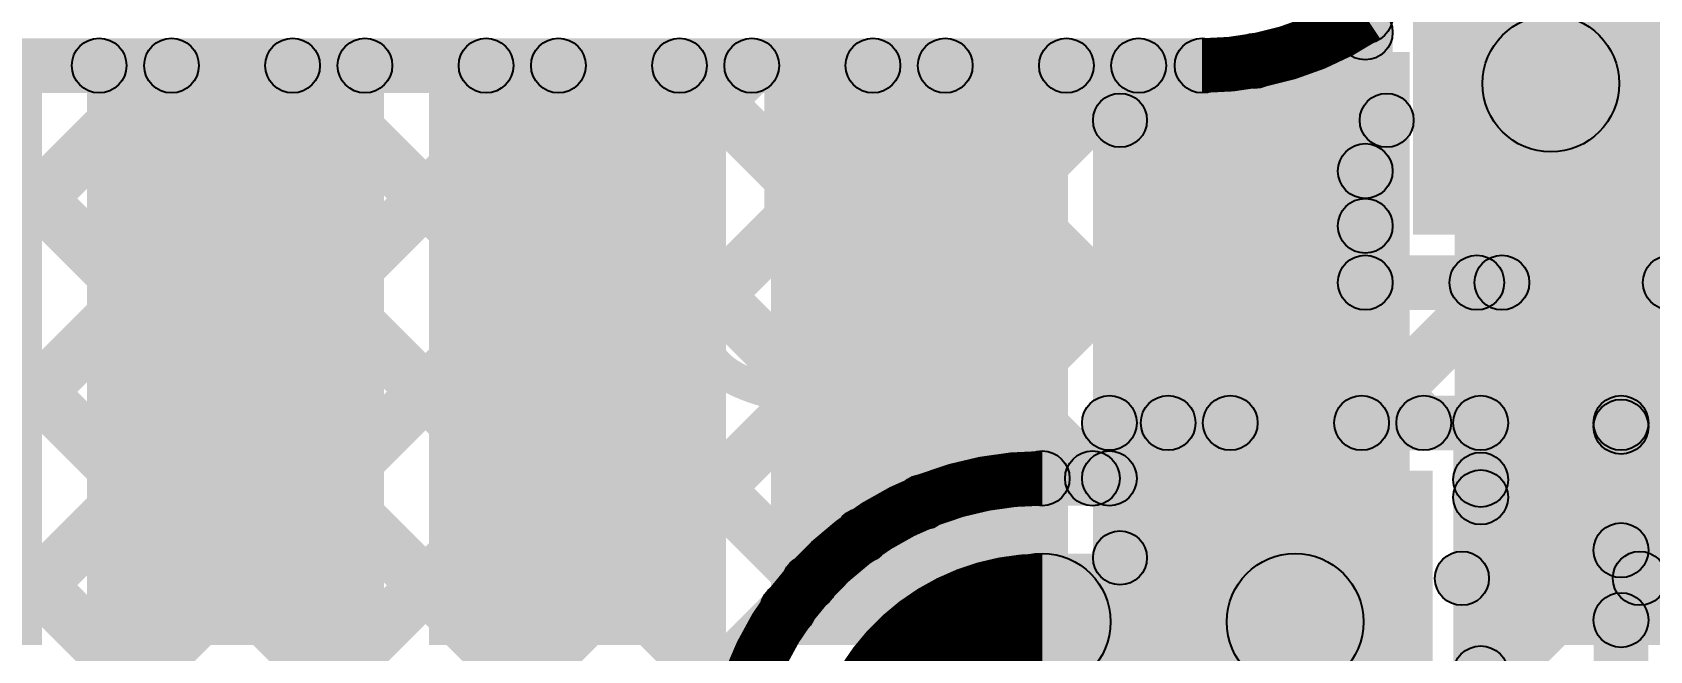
# Model space of a CAD drawing. Header units: millimetres. Extents: x 3.07 to 5.81, y 1.29 to 3.84.
# Drawn here: x 5.161 to 5.3974, y 2.7764 to 2.8669 of the extents above; entities that cross this region are included whole.
import ezdxf

# ---------------------------------------------------------------- set-up
doc = ezdxf.new("R2010")
doc.units = ezdxf.units.MM
doc.header["$MEASUREMENT"] = 0
for name, color, linetype in [('BottomLayer', 5, 'Continuous'), ('BottomOverlay', 54, 'Continuous'), ('BottomPaste', 16, 'Continuous'), ('BottomSolder', 6, 'Continuous'), ('TopLayer', 1, 'Continuous'), ('TopPaste', 8, 'Continuous'), ('TopSolder', 216, 'Continuous')]:
    doc.layers.add(name, color=color, linetype=linetype)

# ---------------------------------------------------------------- blocks, each defined once
blk = doc.blocks.new('ESP32_WROOM_32__16MB__16')
at = {"layer": 'TopLayer'}
for points in [[(-0.0374, -0.38406), (-0.0374, -0.30531), (-0.00197, -0.30531), (-0.00197, -0.38406)], [(0.0126, -0.38406), (0.0126, -0.30531), (0.04803, -0.30531), (0.04803, -0.38406)], [(0.0626, -0.38406), (0.0626, -0.30531), (0.09803, -0.30531), (0.09803, -0.38406)], [(0.1126, -0.38406), (0.1126, -0.30531), (0.14803, -0.30531), (0.14803, -0.38406)], [(0.1626, -0.38406), (0.1626, -0.30531), (0.19803, -0.30531), (0.19803, -0.38406)]]:
    blk.add_hatch(color=1, dxfattribs=at).paths.add_polyline_path(points)
at = {"layer": 'TopPaste'}
for points in [[(-0.0374, -0.38406), (-0.0374, -0.30531), (-0.00197, -0.30531), (-0.00197, -0.38406)], [(0.0126, -0.38406), (0.0126, -0.30531), (0.04803, -0.30531), (0.04803, -0.38406)], [(0.0626, -0.38406), (0.0626, -0.30531), (0.09803, -0.30531), (0.09803, -0.38406)], [(0.1126, -0.38406), (0.1126, -0.30531), (0.14803, -0.30531), (0.14803, -0.38406)], [(0.1626, -0.38406), (0.1626, -0.30531), (0.19803, -0.30531), (0.19803, -0.38406)]]:
    blk.add_hatch(color=8, dxfattribs=at).paths.add_polyline_path(points)
at = {"layer": 'TopSolder'}
for points in [[(-0.0914, -0.38806), (-0.0914, -0.30131), (-0.04797, -0.30131), (-0.04797, -0.38806)], [(-0.0414, -0.38806), (-0.0414, -0.30131), (0.00203, -0.30131), (0.00203, -0.38806)], [(0.0086, -0.38806), (0.0086, -0.30131), (0.05203, -0.30131), (0.05203, -0.38806)], [(0.0586, -0.38806), (0.0586, -0.30131), (0.10203, -0.30131), (0.10203, -0.38806)], [(0.1086, -0.38806), (0.1086, -0.30131), (0.15203, -0.30131), (0.15203, -0.38806)], [(0.1586, -0.38806), (0.1586, -0.30131), (0.20203, -0.30131), (0.20203, -0.38806)]]:
    blk.add_hatch(color=216, dxfattribs=at).paths.add_polyline_path(points)
blk = doc.blocks.new('SOT_23_B_58')
at = {"layer": 'BottomLayer'}
for points in [[(-0.05354, 0.05748), (-0.02126, 0.05748), (-0.02126, 0.02126), (-0.05354, 0.02126)], [(0.02126, 0.05748), (0.05354, 0.05748), (0.05354, 0.02126), (0.02126, 0.02126)], [(-0.01614, -0.02126), (0.01614, -0.02126), (0.01614, -0.05748), (-0.01614, -0.05748)]]:
    blk.add_hatch(color=5, dxfattribs=at).paths.add_polyline_path(points)
at = {"layer": 'BottomOverlay'}
h = blk.add_hatch(color=54, dxfattribs=at)
edge = h.paths.add_edge_path()
edge.add_arc((-0.07161, 0.045), 0.005, 0, 360)
h = blk.add_hatch(color=54, dxfattribs=at)
edge = h.paths.add_edge_path()
edge.add_arc((-0.06439, 0.045), 0.005, 0, 360)
h = blk.add_hatch(color=54, dxfattribs=at)
edge = h.paths.add_edge_path()
edge.add_arc((-0.013, 0.033), 0.00394, 0, 360)
for points in [[(0.013, 0.03694), (0.013, 0.02906), (-0.013, 0.02906), (-0.013, 0.03694)], [(-0.06694, 0.03), (-0.05906, 0.03), (-0.05906, -0.034), (-0.06694, -0.034)], [(0.05906, 0.03), (0.06694, 0.03), (0.06694, -0.034), (0.05906, -0.034)], [(-0.024, -0.03006), (-0.024, -0.03794), (-0.063, -0.03794), (-0.063, -0.03006)], [(0.063, -0.03006), (0.063, -0.03794), (0.024, -0.03794), (0.024, -0.03006)]]:
    blk.add_hatch(color=54, dxfattribs=at).paths.add_polyline_path(points)
h = blk.add_hatch(color=54, dxfattribs=at)
edge = h.paths.add_edge_path()
edge.add_arc((0.013, 0.033), 0.00394, 0, 360)
h = blk.add_hatch(color=54, dxfattribs=at)
edge = h.paths.add_edge_path()
edge.add_arc((-0.063, 0.03), 0.00394, 0, 360)
h = blk.add_hatch(color=54, dxfattribs=at)
edge = h.paths.add_edge_path()
edge.add_arc((0.063, 0.03), 0.00394, 0, 360)
h = blk.add_hatch(color=54, dxfattribs=at)
edge = h.paths.add_edge_path()
edge.add_arc((-0.063, -0.034), 0.00394, 0, 360)
h = blk.add_hatch(color=54, dxfattribs=at)
edge = h.paths.add_edge_path()
edge.add_arc((-0.063, -0.034), 0.00394, 0, 360)
h = blk.add_hatch(color=54, dxfattribs=at)
edge = h.paths.add_edge_path()
edge.add_arc((-0.024, -0.034), 0.00394, 0, 360)
h = blk.add_hatch(color=54, dxfattribs=at)
edge = h.paths.add_edge_path()
edge.add_arc((0.024, -0.034), 0.00394, 0, 360)
h = blk.add_hatch(color=54, dxfattribs=at)
edge = h.paths.add_edge_path()
edge.add_arc((0.063, -0.034), 0.00394, 0, 360)
h = blk.add_hatch(color=54, dxfattribs=at)
edge = h.paths.add_edge_path()
edge.add_arc((0.063, -0.034), 0.00394, 0, 360)
at = {"layer": 'BottomPaste'}
for points in [[(-0.05354, 0.05748), (-0.02126, 0.05748), (-0.02126, 0.02126), (-0.05354, 0.02126)], [(0.02126, 0.05748), (0.05354, 0.05748), (0.05354, 0.02126), (0.02126, 0.02126)], [(-0.01614, -0.02126), (0.01614, -0.02126), (0.01614, -0.05748), (-0.01614, -0.05748)]]:
    blk.add_hatch(color=16, dxfattribs=at).paths.add_polyline_path(points)
at = {"layer": 'BottomSolder'}
for points in [[(-0.05754, 0.06148), (-0.01726, 0.06148), (-0.01726, 0.01726), (-0.05754, 0.01726)], [(0.01726, 0.06148), (0.05754, 0.06148), (0.05754, 0.01726), (0.01726, 0.01726)], [(-0.02014, -0.01726), (0.02014, -0.01726), (0.02014, -0.06148), (-0.02014, -0.06148)]]:
    blk.add_hatch(color=6, dxfattribs=at).paths.add_polyline_path(points)
at = {"layer": 'BottomOverlay', "const_width": 0.01}
blk.add_lwpolyline([(-0.06439, 0.045, 1), (-0.07161, 0.045, 1)], format="xyb", close=True, dxfattribs=at)
at = {"layer": 'BottomOverlay'}
for centre, radius in [((-0.07161, 0.045), 0.005), ((-0.06439, 0.045), 0.005), ((-0.013, 0.033), 0.00394), ((0.013, 0.033), 0.00394), ((-0.063, 0.03), 0.00394), ((0.063, 0.03), 0.00394), ((-0.063, -0.034), 0.00394), ((-0.063, -0.034), 0.00394), ((-0.024, -0.034), 0.00394), ((0.024, -0.034), 0.00394), ((0.063, -0.034), 0.00394), ((0.063, -0.034), 0.00394)]:
    blk.add_circle(centre, radius, dxfattribs=at)

msp = doc.modelspace()

# ---------------------------------------------------------------- hatches: boundary and pattern name
at = {"layer": 'BottomLayer'}
for points in [[(5.393, 2.85937), (5.373, 2.85937), (5.373, 3.218), (5.393, 3.218)], [(5.28507, 2.7904), (5.27942, 2.79606), (5.35303, 2.86967), (5.35869, 2.86401)], [(5.35986, 2.83026), (5.35186, 2.83026), (5.35186, 2.86923), (5.35986, 2.86923)], [(4.73283, 2.40786), (4.72717, 2.41352), (5.17848, 2.86483), (5.18414, 2.85917)], [(4.73283, 2.37958), (4.72717, 2.38523), (5.20677, 2.86483), (5.21242, 2.85917)], [(4.73283, 2.32301), (4.72717, 2.32866), (5.26334, 2.86483), (5.26899, 2.85917)], [(4.73283, 2.29472), (4.72717, 2.30038), (5.29162, 2.86483), (5.29728, 2.85917)], [(4.73283, 2.35129), (4.72717, 2.35695), (5.23505, 2.86483), (5.24071, 2.85917)], [(5.05191, 2.858), (5.05191, 2.866), (5.332, 2.866), (5.332, 2.858)], [(5.08305, 2.85917), (5.08871, 2.86483), (5.26583, 2.68771), (5.26017, 2.68205)], [(5.11134, 2.85917), (5.11699, 2.86483), (5.26583, 2.71599), (5.26017, 2.71034)], [(5.13962, 2.85917), (5.14528, 2.86483), (5.26583, 2.74428), (5.26017, 2.73862)], [(5.15793, 2.69154), (5.15227, 2.6972), (5.3199, 2.86483), (5.32556, 2.85917)], [(5.16791, 2.85917), (5.17356, 2.86483), (5.26746, 2.77093), (5.26181, 2.76527)], [(5.19619, 2.85917), (5.20185, 2.86483), (5.27744, 2.78924), (5.27178, 2.78358)], [(5.22447, 2.85917), (5.23013, 2.86483), (5.29398, 2.80098), (5.28832, 2.79532)], [(5.25276, 2.85917), (5.25842, 2.86483), (5.31879, 2.80446), (5.31313, 2.7988)], [(5.28104, 2.85917), (5.2867, 2.86483), (5.33896, 2.81257), (5.3333, 2.80691)], [(5.30933, 2.85917), (5.31498, 2.86483), (5.36724, 2.81257), (5.36159, 2.80691)], [(5.33691, 2.85987), (5.34257, 2.86553), (5.35869, 2.84941), (5.35303, 2.84375)], [(5.32987, 2.80691), (5.32421, 2.81257), (5.35303, 2.84139), (5.35869, 2.83573)], [(5.35586, 2.82626), (5.35586, 2.83426), (5.41014, 2.83426), (5.41014, 2.82626)], [(5.35815, 2.80691), (5.3525, 2.81257), (5.37302, 2.83309), (5.37867, 2.82743)], [(5.36935, 2.82743), (5.37501, 2.83309), (5.39609, 2.81201), (5.39043, 2.80635)], [(5.37557, 2.79604), (5.36991, 2.8017), (5.4013, 2.83309), (5.40696, 2.82743)], [(5.31846, 2.80574), (5.31846, 2.81374), (5.37274, 2.81374), (5.37274, 2.80574)], [(5.39326, 2.80574), (5.39326, 2.81374), (5.44754, 2.81374), (5.44754, 2.80574)], [(5.32246, 2.80163), (5.31446, 2.80163), (5.31446, 2.80974), (5.32246, 2.80974)], [(5.37674, 2.75152), (5.36874, 2.75152), (5.36874, 2.80974), (5.37674, 2.80974)], [(5.39726, 2.757), (5.38926, 2.757), (5.38926, 2.80974), (5.39726, 2.80974)], [(5.30863, 2.79763), (5.30863, 2.80563), (5.31846, 2.80563), (5.31846, 2.79763)], [(5.36991, 2.79859), (5.37557, 2.80424), (5.39609, 2.78372), (5.39043, 2.77807)], [(5.37557, 2.76776), (5.36991, 2.77341), (5.39043, 2.79393), (5.39609, 2.78828)], [(5.30863, 2.77063), (5.30863, 2.79063), (5.3456, 2.79063), (5.3456, 2.77063)], [(5.17976, 2.68509), (5.17411, 2.69075), (5.26857, 2.78521), (5.27423, 2.77956)]]:
    msp.add_hatch(color=5, dxfattribs=at).paths.add_polyline_path(points)
h = msp.add_hatch(color=5, dxfattribs=at)
edge = h.paths.add_edge_path()
edge.add_arc((5.35586, 2.86923), 0.004, 0, 360)
h = msp.add_hatch(color=5, dxfattribs=at)
edge = h.paths.add_edge_path()
edge.add_arc((5.35586, 2.86923), 0.004, 0, 360)
h = msp.add_hatch(color=5, dxfattribs=at)
edge = h.paths.add_edge_path()
edge.add_arc((5.35586, 2.86684), 0.004, 0, 360)
h = msp.add_hatch(color=5, dxfattribs=at)
edge = h.paths.add_edge_path()
edge.add_arc((5.383, 2.85937), 0.01, 0, 360)
h = msp.add_hatch(color=5, dxfattribs=at)
edge = h.paths.add_edge_path()
edge.add_arc((5.33974, 2.8627), 0.004, 0, 360)
h = msp.add_hatch(color=5, dxfattribs=at)
edge = h.paths.add_edge_path()
edge.add_arc((5.17073, 2.862), 0.004, 0, 360)
h = msp.add_hatch(color=5, dxfattribs=at)
edge = h.paths.add_edge_path()
edge.add_arc((5.18131, 2.862), 0.004, 0, 360)
h = msp.add_hatch(color=5, dxfattribs=at)
edge = h.paths.add_edge_path()
edge.add_arc((5.19902, 2.862), 0.004, 0, 360)
h = msp.add_hatch(color=5, dxfattribs=at)
edge = h.paths.add_edge_path()
edge.add_arc((5.2096, 2.862), 0.004, 0, 360)
h = msp.add_hatch(color=5, dxfattribs=at)
edge = h.paths.add_edge_path()
edge.add_arc((5.2273, 2.862), 0.004, 0, 360)
h = msp.add_hatch(color=5, dxfattribs=at)
edge = h.paths.add_edge_path()
edge.add_arc((5.23788, 2.862), 0.004, 0, 360)
h = msp.add_hatch(color=5, dxfattribs=at)
edge = h.paths.add_edge_path()
edge.add_arc((5.25559, 2.862), 0.004, 0, 360)
h = msp.add_hatch(color=5, dxfattribs=at)
edge = h.paths.add_edge_path()
edge.add_arc((5.26616, 2.862), 0.004, 0, 360)
h = msp.add_hatch(color=5, dxfattribs=at)
edge = h.paths.add_edge_path()
edge.add_arc((5.28387, 2.862), 0.004, 0, 360)
h = msp.add_hatch(color=5, dxfattribs=at)
edge = h.paths.add_edge_path()
edge.add_arc((5.29445, 2.862), 0.004, 0, 360)
h = msp.add_hatch(color=5, dxfattribs=at)
edge = h.paths.add_edge_path()
edge.add_arc((5.31216, 2.862), 0.004, 0, 360)
h = msp.add_hatch(color=5, dxfattribs=at)
edge = h.paths.add_edge_path()
edge.add_arc((5.32273, 2.862), 0.004, 0, 360)
h = msp.add_hatch(color=5, dxfattribs=at)
edge = h.paths.add_edge_path()
edge.add_arc((5.332, 2.862), 0.004, 0, 360)
h = msp.add_hatch(color=5, dxfattribs=at)
edge = h.paths.add_edge_path()
edge.add_arc((5.332, 2.862), 0.004, 0, 360)
h = msp.add_hatch(color=5, dxfattribs=at)
edge = h.paths.add_edge_path()
edge.add_arc((5.35586, 2.84658), 0.004, 0, 360)
h = msp.add_hatch(color=5, dxfattribs=at)
edge = h.paths.add_edge_path()
edge.add_arc((5.35586, 2.83856), 0.004, 0, 360)
h = msp.add_hatch(color=5, dxfattribs=at)
edge = h.paths.add_edge_path()
edge.add_arc((5.35586, 2.83026), 0.004, 0, 360)
h = msp.add_hatch(color=5, dxfattribs=at)
edge = h.paths.add_edge_path()
edge.add_arc((5.35586, 2.83026), 0.004, 0, 360)
h = msp.add_hatch(color=5, dxfattribs=at)
edge = h.paths.add_edge_path()
edge.add_arc((5.37218, 2.83026), 0.004, 0, 360)
h = msp.add_hatch(color=5, dxfattribs=at)
edge = h.paths.add_edge_path()
edge.add_arc((5.37584, 2.83026), 0.004, 0, 360)
h = msp.add_hatch(color=5, dxfattribs=at)
edge = h.paths.add_edge_path()
edge.add_arc((5.40046, 2.83026), 0.004, 0, 360)
h = msp.add_hatch(color=5, dxfattribs=at)
edge = h.paths.add_edge_path()
edge.add_arc((5.31846, 2.80974), 0.004, 0, 360)
h = msp.add_hatch(color=5, dxfattribs=at)
edge = h.paths.add_edge_path()
edge.add_arc((5.31846, 2.80974), 0.004, 0, 360)
h = msp.add_hatch(color=5, dxfattribs=at)
edge = h.paths.add_edge_path()
edge.add_arc((5.32704, 2.80974), 0.004, 0, 360)
h = msp.add_hatch(color=5, dxfattribs=at)
edge = h.paths.add_edge_path()
edge.add_arc((5.33613, 2.80974), 0.004, 0, 360)
h = msp.add_hatch(color=5, dxfattribs=at)
edge = h.paths.add_edge_path()
edge.add_arc((5.35533, 2.80974), 0.004, 0, 360)
h = msp.add_hatch(color=5, dxfattribs=at)
edge = h.paths.add_edge_path()
edge.add_arc((5.36442, 2.80974), 0.004, 0, 360)
h = msp.add_hatch(color=5, dxfattribs=at)
edge = h.paths.add_edge_path()
edge.add_arc((5.37274, 2.80974), 0.004, 0, 360)
h = msp.add_hatch(color=5, dxfattribs=at)
edge = h.paths.add_edge_path()
edge.add_arc((5.37274, 2.80974), 0.004, 0, 360)
h = msp.add_hatch(color=5, dxfattribs=at)
edge = h.paths.add_edge_path()
edge.add_arc((5.39326, 2.80974), 0.004, 0, 360)
h = msp.add_hatch(color=5, dxfattribs=at)
edge = h.paths.add_edge_path()
edge.add_arc((5.39326, 2.80974), 0.004, 0, 360)
h = msp.add_hatch(color=5, dxfattribs=at)
edge = h.paths.add_edge_path()
edge.add_arc((5.39326, 2.80918), 0.004, 0, 360)
h = msp.add_hatch(color=5, dxfattribs=at)
edge = h.paths.add_edge_path()
edge.add_arc((5.30863, 2.80163), 0.004, 0, 360)
h = msp.add_hatch(color=5, dxfattribs=at)
edge = h.paths.add_edge_path()
edge.add_arc((5.30863, 2.80163), 0.004, 0, 360)
h = msp.add_hatch(color=5, dxfattribs=at)
edge = h.paths.add_edge_path()
edge.add_arc((5.31596, 2.80163), 0.004, 0, 360)
h = msp.add_hatch(color=5, dxfattribs=at)
edge = h.paths.add_edge_path()
edge.add_arc((5.31846, 2.80163), 0.004, 0, 360)
h = msp.add_hatch(color=5, dxfattribs=at)
edge = h.paths.add_edge_path()
edge.add_arc((5.31846, 2.80163), 0.004, 0, 360)
h = msp.add_hatch(color=5, dxfattribs=at)
edge = h.paths.add_edge_path()
edge.add_arc((5.37274, 2.80142), 0.004, 0, 360)
h = msp.add_hatch(color=5, dxfattribs=at)
edge = h.paths.add_edge_path()
edge.add_arc((5.37274, 2.79887), 0.004, 0, 360)
h = msp.add_hatch(color=5, dxfattribs=at)
edge = h.paths.add_edge_path()
edge.add_arc((5.29115, 2.79815), 0.004, 0, 360)
h = msp.add_hatch(color=5, dxfattribs=at)
edge = h.paths.add_edge_path()
edge.add_arc((5.28224, 2.79323), 0.004, 0, 360)
h = msp.add_hatch(color=5, dxfattribs=at)
edge = h.paths.add_edge_path()
edge.add_arc((5.39326, 2.79111), 0.004, 0, 360)
h = msp.add_hatch(color=5, dxfattribs=at)
edge = h.paths.add_edge_path()
edge.add_arc((5.30863, 2.78063), 0.01, 0, 360)
h = msp.add_hatch(color=5, dxfattribs=at)
edge = h.paths.add_edge_path()
edge.add_arc((5.30863, 2.78063), 0.01, 0, 360)
h = msp.add_hatch(color=5, dxfattribs=at)
edge = h.paths.add_edge_path()
edge.add_arc((5.3456, 2.78063), 0.01, 0, 360)
h = msp.add_hatch(color=5, dxfattribs=at)
edge = h.paths.add_edge_path()
edge.add_arc((5.27461, 2.78641), 0.004, 0, 360)
h = msp.add_hatch(color=5, dxfattribs=at)
edge = h.paths.add_edge_path()
edge.add_arc((5.2714, 2.78239), 0.004, 0, 360)
h = msp.add_hatch(color=5, dxfattribs=at)
edge = h.paths.add_edge_path()
edge.add_arc((5.39326, 2.7809), 0.004, 0, 360)
h = msp.add_hatch(color=5, dxfattribs=at)
edge = h.paths.add_edge_path()
edge.add_arc((5.37274, 2.77313), 0.004, 0, 360)

# ---------------------------------------------------------------- linework, layer by layer
for points, const_width in [([(5.35586, 2.86923, -0.148112), (5.332, 2.862)], 0.008), ([(5.26461, 2.76802, -0.338147), (5.30863, 2.80163)], 0.008), ([(5.284, 2.756, -0.414214), (5.30863, 2.78063)], 0.02)]:
    msp.add_lwpolyline(points, format="xyb", dxfattribs=dict(at, const_width=const_width))
for centre, radius in [((5.35586, 2.86923), 0.004), ((5.35586, 2.86923), 0.004), ((5.35586, 2.86684), 0.004), ((5.383, 2.85937), 0.01), ((5.33974, 2.8627), 0.004), ((5.17073, 2.862), 0.004), ((5.18131, 2.862), 0.004), ((5.19902, 2.862), 0.004), ((5.2096, 2.862), 0.004), ((5.2273, 2.862), 0.004), ((5.23788, 2.862), 0.004), ((5.25559, 2.862), 0.004), ((5.26616, 2.862), 0.004), ((5.28387, 2.862), 0.004), ((5.29445, 2.862), 0.004), ((5.31216, 2.862), 0.004), ((5.32273, 2.862), 0.004), ((5.332, 2.862), 0.004), ((5.332, 2.862), 0.004), ((5.35586, 2.84658), 0.004), ((5.35586, 2.83856), 0.004), ((5.35586, 2.83026), 0.004), ((5.35586, 2.83026), 0.004), ((5.37218, 2.83026), 0.004), ((5.37584, 2.83026), 0.004), ((5.40046, 2.83026), 0.004), ((5.31846, 2.80974), 0.004), ((5.31846, 2.80974), 0.004), ((5.32704, 2.80974), 0.004), ((5.33613, 2.80974), 0.004), ((5.35533, 2.80974), 0.004), ((5.36442, 2.80974), 0.004), ((5.37274, 2.80974), 0.004), ((5.37274, 2.80974), 0.004), ((5.39326, 2.80974), 0.004), ((5.39326, 2.80974), 0.004), ((5.39326, 2.80918), 0.004), ((5.30863, 2.80163), 0.004), ((5.30863, 2.80163), 0.004), ((5.31596, 2.80163), 0.004), ((5.31846, 2.80163), 0.004), ((5.31846, 2.80163), 0.004), ((5.37274, 2.80142), 0.004), ((5.37274, 2.79887), 0.004), ((5.29115, 2.79815), 0.004), ((5.28224, 2.79323), 0.004), ((5.39326, 2.79111), 0.004), ((5.30863, 2.78063), 0.01), ((5.30863, 2.78063), 0.01), ((5.3456, 2.78063), 0.01), ((5.27461, 2.78641), 0.004), ((5.2714, 2.78239), 0.004), ((5.39326, 2.7809), 0.004), ((5.37274, 2.77313), 0.004)]:
    msp.add_circle(centre, radius, dxfattribs=at)

# ---------------------------------------------------------------- block references
msp.add_blockref('ESP32_WROOM_32__16MB__16', (5.21035, 3.16531))
at = {"rotation": 180}
msp.add_blockref('SOT_23_B_58', (5.383, 2.82), dxfattribs=at)

# ---------------------------------------------------------------- texts
at = {"layer": 'BottomOverlay', "text_generation_flag": 2}
msp.add_text('Q2', height=0.04, rotation=270, dxfattribs=at).set_placement((5.268, 2.793))

doc.saveas('drawing.dxf')
